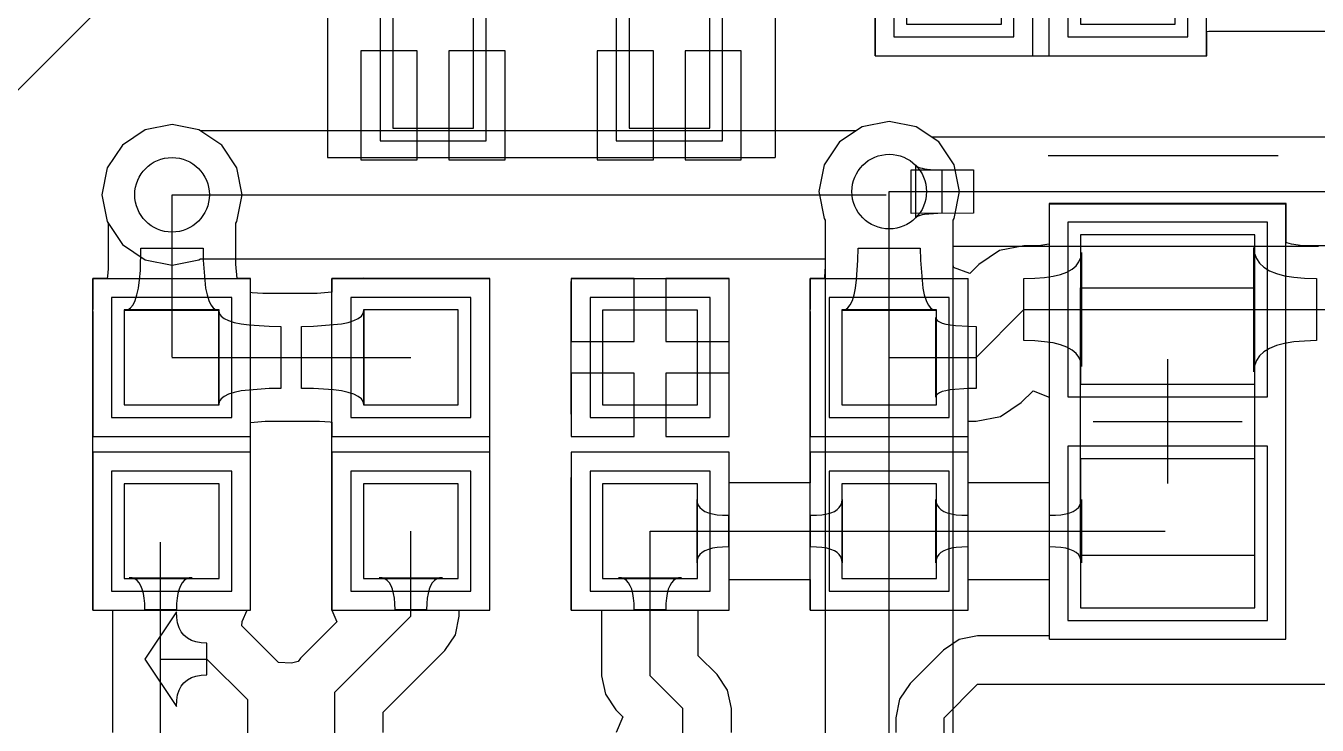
# Model space of a CAD drawing. Header units: millimetres. Extents: x 54.7 to 132.3, y 69.9 to 97.5.
# Drawn here: x 72.94 to 83.32, y 81.79 to 87.41 of the extents above; entities that cross this region are included whole.
import ezdxf

# ---------------------------------------------------------------- set-up
doc = ezdxf.new("R2010")
doc.units = ezdxf.units.MM
for name, color, linetype in [('BottomLayer', 5, 'Continuous'), ('Mechanical13', 56, 'Continuous'), ('Mechanical15', 56, 'Continuous'), ('MultiLayer', 9, 'Continuous'), ('TopLayer', 1, 'Continuous'), ('TopOverlay', 2, 'Continuous'), ('TopPaste', 8, 'Continuous'), ('TopSolder', 216, 'Continuous')]:
    doc.layers.add(name, color=color, linetype=linetype)

# ---------------------------------------------------------------- blocks, each defined once
blk = doc.blocks.new('PL5353A_4')
at = {"layer": 'Mechanical13'}
for p, q in [((0.906, 0.575), (-0.894, 0.575)), ((-0.894, -2.525), (-0.894, 0.575)), ((0.906, -2.525), (0.906, 0.575)), ((0.906, -2.525), (-0.894, -2.525))]:
    blk.add_line(p, q, dxfattribs=at)
at = {"layer": 'Mechanical15'}
for p, q in [((-2.286, 0.825), (2.292, 0.825)), ((-2.286, -2.775), (-2.286, 0.825)), ((2.292, -2.775), (2.292, 0.825)), ((-0.095, -1.475), (-0.095, -0.475)), ((0.405, -0.975), (-0.595, -0.975)), ((-2.286, -2.775), (2.292, -2.775))]:
    blk.add_line(p, q, dxfattribs=at)
at = {"layer": 'TopLayer'}
for p, q in [((-0.545, 0.3), (-2.045, 0.3)), ((-2.045, 0.3), (-2.045, -0.35)), ((-0.545, -0.35), (-0.545, 0.3)), ((2.055, 0.3), (0.555, 0.3)), ((0.555, 0.3), (0.555, -0.35)), ((2.055, -0.35), (2.055, 0.3)), ((-2.045, -0.35), (-0.545, -0.35)), ((0.555, -0.35), (2.055, -0.35)), ((-0.545, -0.65), (-2.045, -0.65)), ((-2.045, -0.65), (-2.045, -1.3)), ((-0.545, -1.3), (-0.545, -0.65)), ((-2.045, -1.3), (-0.545, -1.3)), ((-0.545, -1.6), (-2.045, -1.6)), ((-2.045, -1.6), (-2.045, -2.25)), ((-0.545, -2.25), (-0.545, -1.6)), ((2.055, -1.6), (0.555, -1.6)), ((0.555, -1.6), (0.555, -2.25)), ((2.055, -2.25), (2.055, -1.6)), ((-2.045, -2.25), (-0.545, -2.25)), ((0.555, -2.25), (2.055, -2.25))]:
    blk.add_line(p, q, dxfattribs=at)
at = {"layer": 'TopOverlay'}
for p, q in [((-0.244, -2.525), (-0.244, 0.575)), ((0.256, 0.575), (-0.244, 0.575)), ((0.256, -2.525), (0.256, 0.575)), ((0.256, -2.525), (-0.244, -2.525))]:
    blk.add_line(p, q, dxfattribs=at)
blk.add_circle((-1.346, 0.889), 0.125, dxfattribs=at)
at = {"layer": 'TopPaste'}
for p, q in [((-0.545, 0.3), (-2.045, 0.3)), ((-2.045, 0.3), (-2.045, -0.35)), ((-0.545, -0.35), (-0.545, 0.3)), ((2.055, 0.3), (0.555, 0.3)), ((0.555, 0.3), (0.555, -0.35)), ((2.055, -0.35), (2.055, 0.3)), ((-2.045, -0.35), (-0.545, -0.35)), ((0.555, -0.35), (2.055, -0.35)), ((-0.545, -0.65), (-2.045, -0.65)), ((-2.045, -0.65), (-2.045, -1.3)), ((-0.545, -1.3), (-0.545, -0.65)), ((-2.045, -1.3), (-0.545, -1.3)), ((-0.545, -1.6), (-2.045, -1.6)), ((-2.045, -1.6), (-2.045, -2.25)), ((-0.545, -2.25), (-0.545, -1.6)), ((2.055, -1.6), (0.555, -1.6)), ((0.555, -1.6), (0.555, -2.25)), ((2.055, -2.25), (2.055, -1.6)), ((-2.045, -2.25), (-0.545, -2.25)), ((0.555, -2.25), (2.055, -2.25))]:
    blk.add_line(p, q, dxfattribs=at)
at = {"layer": 'TopSolder'}
for p, q in [((-0.444, 0.401), (-2.147, 0.401)), ((-2.147, 0.401), (-2.147, -0.452)), ((-0.444, -0.452), (-0.444, 0.401)), ((2.156, 0.401), (0.453, 0.401)), ((0.453, 0.401), (0.453, -0.452)), ((2.156, -0.452), (2.156, 0.401)), ((-2.147, -0.452), (-0.444, -0.452)), ((0.453, -0.452), (2.156, -0.452)), ((-0.444, -0.549), (-2.147, -0.549)), ((-2.147, -0.549), (-2.147, -1.402)), ((-0.444, -1.402), (-0.444, -0.549)), ((-2.147, -1.402), (-0.444, -1.402)), ((-0.444, -1.499), (-2.147, -1.499)), ((-2.147, -1.499), (-2.147, -2.352)), ((-0.444, -2.352), (-0.444, -1.499)), ((2.156, -1.499), (0.453, -1.499)), ((0.453, -1.499), (0.453, -2.352)), ((2.156, -2.352), (2.156, -1.499)), ((-2.147, -2.352), (-0.444, -2.352)), ((0.453, -2.352), (2.156, -2.352))]:
    blk.add_line(p, q, dxfattribs=at)
blk = doc.blocks.new('R0603_17')
at = {"layer": 'TopLayer'}
for p, q in [((-1.079, 0.381), (-1.079, -0.381)), ((-0.317, 0.381), (-1.079, 0.381)), ((-0.317, -0.381), (-0.317, 0.381)), ((0.318, 0.381), (0.318, -0.381)), ((1.079, 0.381), (0.318, 0.381)), ((1.079, -0.381), (1.079, 0.381)), ((-1.079, -0.381), (-0.317, -0.381)), ((0.318, -0.381), (1.079, -0.381))]:
    blk.add_line(p, q, dxfattribs=at)
at = {"layer": 'TopOverlay'}
for p, q in [((-1.333, -0.635), (-1.333, 0.635)), ((-1.333, 0.635), (1.333, 0.635)), ((1.333, -0.635), (1.333, 0.635)), ((-1.333, -0.635), (1.333, -0.635))]:
    blk.add_line(p, q, dxfattribs=at)
at = {"layer": 'TopPaste'}
for p, q in [((-1.079, 0.381), (-1.079, -0.381)), ((-0.317, 0.381), (-1.079, 0.381)), ((-0.317, -0.381), (-0.317, 0.381)), ((0.318, 0.381), (0.318, -0.381)), ((1.079, 0.381), (0.318, 0.381)), ((1.079, -0.381), (1.079, 0.381)), ((-1.079, -0.381), (-0.317, -0.381)), ((0.318, -0.381), (1.079, -0.381))]:
    blk.add_line(p, q, dxfattribs=at)
at = {"layer": 'TopSolder'}
for p, q in [((-1.181, 0.483), (-1.181, -0.483)), ((-0.216, 0.483), (-1.181, 0.483)), ((-0.216, -0.483), (-0.216, 0.483)), ((0.216, 0.483), (0.216, -0.483)), ((1.181, 0.483), (0.216, 0.483)), ((1.181, -0.483), (1.181, 0.483)), ((-1.181, -0.483), (-0.216, -0.483)), ((0.216, -0.483), (1.181, -0.483))]:
    blk.add_line(p, q, dxfattribs=at)
blk = doc.blocks.new('R0603_27')
at = {"layer": 'TopLayer'}
for p, q in [((-1.0795, 0.381), (-1.0795, -0.381)), ((-0.3175, 0.381), (-1.0795, 0.381)), ((-0.3175, -0.381), (-0.3175, 0.381)), ((0.3175, 0.381), (0.3175, -0.381)), ((1.0795, 0.381), (0.3175, 0.381)), ((1.0795, -0.381), (1.0795, 0.381)), ((-1.0795, -0.381), (-0.3175, -0.381)), ((0.3175, -0.381), (1.0795, -0.381))]:
    blk.add_line(p, q, dxfattribs=at)
at = {"layer": 'TopOverlay'}
for p, q in [((-1.3335, -0.635), (-1.3335, 0.635)), ((1.3335, 0.635), (-1.3335, 0.635)), ((1.3335, -0.635), (1.3335, 0.635)), ((1.3335, -0.635), (-1.3335, -0.635))]:
    blk.add_line(p, q, dxfattribs=at)
at = {"layer": 'TopPaste'}
for p, q in [((-1.0795, 0.381), (-1.0795, -0.381)), ((-0.3175, 0.381), (-1.0795, 0.381)), ((-0.3175, -0.381), (-0.3175, 0.381)), ((0.3175, 0.381), (0.3175, -0.381)), ((1.0795, 0.381), (0.3175, 0.381)), ((1.0795, -0.381), (1.0795, 0.381)), ((-1.0795, -0.381), (-0.3175, -0.381)), ((0.3175, -0.381), (1.0795, -0.381))]:
    blk.add_line(p, q, dxfattribs=at)
at = {"layer": 'TopSolder'}
for p, q in [((-1.1811, 0.4826), (-1.1811, -0.4826)), ((-0.2159, 0.4826), (-1.1811, 0.4826)), ((-0.2159, -0.4826), (-0.2159, 0.4826)), ((0.2159, 0.4826), (0.2159, -0.4826)), ((1.1811, 0.4826), (0.2159, 0.4826)), ((1.1811, -0.4826), (1.1811, 0.4826)), ((-1.1811, -0.4826), (-0.2159, -0.4826)), ((0.2159, -0.4826), (1.1811, -0.4826))]:
    blk.add_line(p, q, dxfattribs=at)
blk = doc.blocks.new('R0603_29')
at = {"layer": 'TopLayer'}
for p, q in [((-1.0795, 0.381), (-1.0795, -0.381)), ((-0.3175, 0.381), (-1.0795, 0.381)), ((-0.3175, -0.381), (-0.3175, 0.381)), ((0.3175, 0.381), (0.3175, -0.381)), ((1.0795, 0.381), (0.3175, 0.381)), ((1.0795, -0.381), (1.0795, 0.381)), ((-1.0795, -0.381), (-0.3175, -0.381)), ((0.3175, -0.381), (1.0795, -0.381))]:
    blk.add_line(p, q, dxfattribs=at)
at = {"layer": 'TopOverlay'}
for p, q in [((-1.3335, -0.635), (-1.3335, 0.635)), ((1.3335, 0.635), (-1.3335, 0.635)), ((1.3335, -0.635), (1.3335, 0.635)), ((1.3335, -0.635), (-1.3335, -0.635))]:
    blk.add_line(p, q, dxfattribs=at)
at = {"layer": 'TopPaste'}
for p, q in [((-1.0795, 0.381), (-1.0795, -0.381)), ((-0.3175, 0.381), (-1.0795, 0.381)), ((-0.3175, -0.381), (-0.3175, 0.381)), ((0.3175, 0.381), (0.3175, -0.381)), ((1.0795, 0.381), (0.3175, 0.381)), ((1.0795, -0.381), (1.0795, 0.381)), ((-1.0795, -0.381), (-0.3175, -0.381)), ((0.3175, -0.381), (1.0795, -0.381))]:
    blk.add_line(p, q, dxfattribs=at)
at = {"layer": 'TopSolder'}
for p, q in [((-1.1811, 0.4826), (-1.1811, -0.4826)), ((-0.2159, 0.4826), (-1.1811, 0.4826)), ((-0.2159, -0.4826), (-0.2159, 0.4826)), ((0.2159, 0.4826), (0.2159, -0.4826)), ((1.1811, 0.4826), (0.2159, 0.4826)), ((1.1811, -0.4826), (1.1811, 0.4826)), ((-1.1811, -0.4826), (-0.2159, -0.4826)), ((0.2159, -0.4826), (1.1811, -0.4826))]:
    blk.add_line(p, q, dxfattribs=at)
blk = doc.blocks.new('R0603_30')
at = {"layer": 'TopLayer'}
for p, q in [((-1.0795, 0.381), (-1.0795, -0.381)), ((-0.3175, 0.381), (-1.0795, 0.381)), ((-0.3175, -0.381), (-0.3175, 0.381)), ((0.3175, 0.381), (0.3175, -0.381)), ((1.0795, 0.381), (0.3175, 0.381)), ((1.0795, -0.381), (1.0795, 0.381)), ((-1.0795, -0.381), (-0.3175, -0.381)), ((0.3175, -0.381), (1.0795, -0.381))]:
    blk.add_line(p, q, dxfattribs=at)
at = {"layer": 'TopOverlay'}
for p, q in [((-1.3335, -0.635), (-1.3335, 0.635)), ((1.3335, 0.635), (-1.3335, 0.635)), ((1.3335, -0.635), (1.3335, 0.635)), ((1.3335, -0.635), (-1.3335, -0.635))]:
    blk.add_line(p, q, dxfattribs=at)
at = {"layer": 'TopPaste'}
for p, q in [((-1.0795, 0.381), (-1.0795, -0.381)), ((-0.3175, 0.381), (-1.0795, 0.381)), ((-0.3175, -0.381), (-0.3175, 0.381)), ((0.3175, 0.381), (0.3175, -0.381)), ((1.0795, 0.381), (0.3175, 0.381)), ((1.0795, -0.381), (1.0795, 0.381)), ((-1.0795, -0.381), (-0.3175, -0.381)), ((0.3175, -0.381), (1.0795, -0.381))]:
    blk.add_line(p, q, dxfattribs=at)
at = {"layer": 'TopSolder'}
for p, q in [((-1.1811, 0.4826), (-1.1811, -0.4826)), ((-0.2159, 0.4826), (-1.1811, 0.4826)), ((-0.2159, -0.4826), (-0.2159, 0.4826)), ((0.2159, 0.4826), (0.2159, -0.4826)), ((1.1811, 0.4826), (0.2159, 0.4826)), ((1.1811, -0.4826), (1.1811, 0.4826)), ((-1.1811, -0.4826), (-0.2159, -0.4826)), ((0.2159, -0.4826), (1.1811, -0.4826))]:
    blk.add_line(p, q, dxfattribs=at)
blk = doc.blocks.new('1_4148_40')
at = {"layer": 'Mechanical13'}
for p, q in [((-0.257, 0.722), (-0.257, -0.678)), ((-0.257, 0.722), (1.893, 0.722)), ((1.893, 0.722), (1.893, -0.678)), ((-0.257, -0.678), (1.893, -0.678))]:
    blk.add_line(p, q, dxfattribs=at)
at = {"layer": 'Mechanical15'}
for p, q in [((-0.932, 0.972), (-0.932, -0.928)), ((-0.932, 0.972), (2.568, 0.972)), ((2.568, 0.972), (2.568, -0.928)), ((0.818, 0.522), (0.818, -0.478)), ((0.318, 0.022), (1.318, 0.022)), ((-0.932, -0.928), (2.568, -0.928))]:
    blk.add_line(p, q, dxfattribs=at)
at = {"layer": 'TopLayer'}
for p, q in [((0.518, 0.722), (-0.682, 0.722)), ((-0.682, 0.722), (-0.682, -0.678)), ((0.518, -0.678), (0.518, 0.722)), ((2.318, 0.722), (1.118, 0.722)), ((1.118, 0.722), (1.118, -0.678)), ((2.318, -0.678), (2.318, 0.722)), ((-0.682, -0.678), (0.518, -0.678)), ((1.118, -0.678), (2.318, -0.678))]:
    blk.add_line(p, q, dxfattribs=at)
at = {"layer": 'TopOverlay'}
for p, q in [((2.957, 0.983), (2.957, -0.867)), ((0.818, 0.622), (0.818, -0.578))]:
    blk.add_line(p, q, dxfattribs=at)
at = {"layer": 'TopPaste'}
for p, q in [((0.518, 0.722), (-0.682, 0.722)), ((-0.682, 0.722), (-0.682, -0.678)), ((0.518, -0.678), (0.518, 0.722)), ((2.318, 0.722), (1.118, 0.722)), ((1.118, 0.722), (1.118, -0.678)), ((2.318, -0.678), (2.318, 0.722)), ((-0.682, -0.678), (0.518, -0.678)), ((1.118, -0.678), (2.318, -0.678))]:
    blk.add_line(p, q, dxfattribs=at)
at = {"layer": 'TopSolder'}
for p, q in [((0.62, 0.824), (-0.784, 0.824)), ((-0.784, 0.824), (-0.784, -0.78)), ((0.62, -0.78), (0.62, 0.824)), ((2.42, 0.824), (1.016, 0.824)), ((1.016, 0.824), (1.016, -0.78)), ((2.42, -0.78), (2.42, 0.824)), ((-0.784, -0.78), (0.62, -0.78)), ((1.016, -0.78), (2.42, -0.78))]:
    blk.add_line(p, q, dxfattribs=at)
blk = doc.blocks.new('C0603_47')
at = {"layer": 'TopLayer'}
for p, q in [((-0.356, 0.559), (-0.356, -0.203)), ((0.406, 0.559), (-0.356, 0.559)), ((0.406, -0.203), (0.406, 0.559)), ((1.041, 0.559), (1.041, -0.203)), ((1.803, 0.559), (1.041, 0.559)), ((1.803, -0.203), (1.803, 0.559)), ((-0.356, -0.203), (0.406, -0.203)), ((1.041, -0.203), (1.803, -0.203))]:
    blk.add_line(p, q, dxfattribs=at)
at = {"layer": 'TopOverlay'}
for p, q in [((-0.61, 0.813), (-0.61, -0.457)), ((-0.61, 0.813), (0.457, 0.813)), ((0.965, 0.813), (2.032, 0.813)), ((2.057, 0.813), (2.057, -0.457)), ((-0.61, -0.457), (0.457, -0.457)), ((0.965, -0.457), (2.032, -0.457))]:
    blk.add_line(p, q, dxfattribs=at)
at = {"layer": 'TopPaste'}
for p, q in [((-0.356, 0.559), (-0.356, -0.203)), ((0.406, 0.559), (-0.356, 0.559)), ((0.406, -0.203), (0.406, 0.559)), ((1.041, 0.559), (1.041, -0.203)), ((1.803, 0.559), (1.041, 0.559)), ((1.803, -0.203), (1.803, 0.559)), ((-0.356, -0.203), (0.406, -0.203)), ((1.041, -0.203), (1.803, -0.203))]:
    blk.add_line(p, q, dxfattribs=at)
at = {"layer": 'TopSolder'}
for p, q in [((-0.457, 0.66), (-0.457, -0.305)), ((0.508, 0.66), (-0.457, 0.66)), ((0.508, -0.305), (0.508, 0.66)), ((0.94, 0.66), (0.94, -0.305)), ((1.905, 0.66), (0.94, 0.66)), ((1.905, -0.305), (1.905, 0.66)), ((-0.457, -0.305), (0.508, -0.305)), ((0.94, -0.305), (1.905, -0.305))]:
    blk.add_line(p, q, dxfattribs=at)

msp = doc.modelspace()

# ---------------------------------------------------------------- linework, layer by layer
at = {"layer": 'BottomLayer'}
for p, q in [((72.599, 86.621), (75.863, 89.885)), ((74.117, 86.62), (73.901, 86.577)), ((74.333, 86.577), (74.117, 86.62)), ((79.667, 86.602), (79.617, 86.569)), ((79.883, 86.645), (79.667, 86.602)), ((80.099, 86.602), (79.883, 86.645)), ((80.225, 86.518), (80.099, 86.602)), ((73.901, 86.577), (73.718, 86.455)), ((74.345, 86.569), (74.333, 86.577)), ((79.617, 86.569), (74.345, 86.569)), ((80.227, 86.518), (80.225, 86.518)), ((83.515, 86.518), (80.227, 86.518)), ((73.718, 86.455), (73.595, 86.271)), ((80.097, 85.871), (80.097, 86.291)), ((80.097, 86.291), (80.106, 86.284)), ((80.106, 86.284), (80.117, 86.278)), ((73.595, 86.271), (73.552, 86.055)), ((80.06, 85.904), (80.06, 86.257)), ((80.06, 86.257), (80.065, 86.257)), ((80.065, 86.257), (80.141, 86.256)), ((80.117, 86.278), (80.131, 86.273)), ((80.131, 86.273), (80.147, 86.268)), ((80.141, 86.256), (80.562, 86.256)), ((80.147, 86.268), (80.167, 86.264)), ((80.167, 86.264), (80.189, 86.261)), ((80.189, 86.261), (80.242, 86.257)), ((80.242, 86.257), (80.307, 86.256)), ((80.307, 86.256), (80.307, 85.906)), ((80.562, 86.256), (80.562, 85.906)), ((79.883, 76.073), (79.883, 86.081)), ((79.883, 86.081), (83.515, 86.081)), ((73.552, 86.055), (73.595, 85.839)), ((74.117, 86.055), (79.858, 86.055)), ((80.562, 85.906), (80.06, 85.904)), ((80.106, 85.877), (80.097, 85.871)), ((80.117, 85.883), (80.106, 85.877)), ((80.131, 85.888), (80.117, 85.883)), ((80.147, 85.893), (80.131, 85.888)), ((80.167, 85.897), (80.147, 85.893)), ((80.273, 85.905), (80.167, 85.897)), ((80.307, 85.906), (80.273, 85.905)), ((73.595, 85.839), (73.718, 85.656)), ((73.718, 85.656), (73.901, 85.533)), ((80.397, 76.314), (80.397, 85.643)), ((80.397, 85.643), (83.334, 85.643)), ((73.901, 85.533), (74.117, 85.49)), ((74.117, 85.49), (74.333, 85.533)), ((74.333, 85.533), (74.345, 85.541)), ((74.345, 85.541), (79.369, 85.541)), ((79.369, 85.541), (79.369, 76.176))]:
    msp.add_line(p, q, dxfattribs=at)
for centre in [(74.117, 86.055), (79.883, 86.081)]:
    msp.add_circle(centre, 0.3, dxfattribs=at)
at = {"layer": 'MultiLayer'}
for centre in [(74.117, 86.055), (79.883, 86.081)]:
    msp.add_circle(centre, 0.3, dxfattribs=at)
at = {"layer": 'TopLayer'}
for p, q in [((81.039, 87.173), (81.039, 88.443)), ((81.166, 88.443), (81.166, 87.173)), ((79.769, 87.477), (79.769, 87.173)), ((82.436, 87.369), (82.454, 87.37)), ((82.436, 87.173), (82.436, 87.369)), ((82.454, 87.37), (84.208, 87.37)), ((76.088, 87.214), (75.636, 87.214)), ((75.636, 87.214), (75.636, 86.337)), ((76.088, 86.337), (76.088, 87.214)), ((76.794, 87.214), (76.342, 87.214)), ((76.342, 87.214), (76.342, 86.337)), ((76.794, 86.337), (76.794, 87.214)), ((77.988, 87.214), (77.536, 87.214)), ((77.536, 87.214), (77.536, 86.337)), ((77.988, 86.337), (77.988, 87.214)), ((78.694, 87.214), (78.242, 87.214)), ((78.242, 87.214), (78.242, 86.337)), ((78.694, 86.337), (78.694, 87.214)), ((79.769, 87.173), (81.039, 87.173)), ((81.166, 87.173), (82.436, 87.173)), ((74.117, 86.62), (73.901, 86.577)), ((74.333, 86.577), (74.117, 86.62)), ((79.667, 86.602), (79.484, 86.48)), ((79.883, 86.645), (79.667, 86.602)), ((80.099, 86.602), (79.883, 86.645)), ((80.282, 86.48), (80.099, 86.602)), ((73.901, 86.577), (73.718, 86.455)), ((74.517, 86.455), (74.333, 86.577)), ((73.718, 86.455), (73.595, 86.271)), ((74.639, 86.271), (74.517, 86.455)), ((79.484, 86.48), (79.361, 86.297)), ((80.405, 86.297), (80.282, 86.48)), ((75.636, 86.337), (76.088, 86.337)), ((76.342, 86.337), (76.794, 86.337)), ((77.536, 86.337), (77.988, 86.337)), ((78.242, 86.337), (78.694, 86.337)), ((79.361, 86.297), (79.318, 86.081)), ((80.448, 86.081), (80.405, 86.297)), ((73.595, 86.271), (73.552, 86.055)), ((74.682, 86.055), (74.639, 86.271)), ((79.318, 86.081), (79.361, 85.864)), ((79.883, 84.747), (79.883, 86.081)), ((80.405, 85.864), (80.448, 86.081)), ((73.552, 86.055), (73.595, 85.839)), ((74.117, 84.751), (74.117, 86.055)), ((74.639, 85.839), (74.682, 86.055)), ((83.076, 85.986), (81.168, 85.986)), ((81.168, 85.986), (81.168, 85.659)), ((83.076, 85.669), (83.076, 85.986)), ((73.595, 85.839), (73.603, 85.827)), ((73.603, 85.827), (73.603, 85.461)), ((74.631, 85.827), (74.639, 85.839)), ((74.631, 85.497), (74.631, 85.827)), ((79.361, 85.864), (79.369, 85.852)), ((79.369, 85.852), (79.369, 85.482)), ((80.397, 85.852), (80.405, 85.864)), ((80.397, 85.499), (80.397, 85.852)), ((81.168, 85.659), (81.151, 85.655)), ((83.079, 85.668), (83.076, 85.669)), ((83.117, 85.658), (83.079, 85.668)), ((73.862, 85.445), (73.867, 85.625)), ((73.867, 85.625), (74.367, 85.625)), ((74.367, 85.625), (74.368, 85.53)), ((79.632, 85.53), (79.633, 85.625)), ((79.633, 85.625), (80.133, 85.625)), ((80.133, 85.625), (80.134, 85.53)), ((80.769, 85.606), (80.603, 85.495)), ((80.966, 85.645), (80.769, 85.606)), ((81.079, 85.645), (80.966, 85.645)), ((81.103, 85.647), (81.079, 85.645)), ((81.151, 85.655), (81.103, 85.647)), ((81.423, 85.551), (81.428, 85.59)), ((81.428, 85.59), (81.428, 84.673)), ((82.816, 84.632), (82.816, 85.632)), ((82.816, 85.632), (82.821, 85.584)), ((82.821, 85.584), (82.836, 85.542)), ((83.17, 85.649), (83.117, 85.658)), ((83.207, 85.645), (83.17, 85.649)), ((83.423, 85.645), (83.207, 85.645)), ((73.603, 85.46), (73.598, 85.4)), ((73.603, 85.461), (73.603, 85.46)), ((74.368, 85.53), (74.387, 85.305)), ((74.641, 85.382), (74.631, 85.497)), ((79.369, 85.482), (79.364, 85.396)), ((79.621, 85.37), (79.632, 85.53)), ((80.134, 85.53), (80.153, 85.305)), ((80.399, 85.47), (80.397, 85.499)), ((80.531, 85.423), (80.399, 85.47)), ((80.603, 85.495), (80.531, 85.423)), ((81.312, 85.434), (81.354, 85.457)), ((81.354, 85.457), (81.386, 85.484)), ((81.386, 85.484), (81.409, 85.515)), ((81.409, 85.515), (81.423, 85.551)), ((82.836, 85.542), (82.861, 85.504)), ((82.861, 85.504), (82.896, 85.472)), ((82.896, 85.472), (82.941, 85.444)), ((73.595, 85.382), (73.479, 85.382)), ((73.479, 85.382), (73.479, 85.135)), ((73.598, 85.4), (73.595, 85.382)), ((73.846, 85.305), (73.855, 85.37)), ((73.855, 85.37), (73.862, 85.445)), ((74.749, 85.382), (74.641, 85.382)), ((74.749, 85.268), (74.749, 85.382)), ((75.649, 85.382), (75.402, 85.382)), ((75.402, 85.382), (75.402, 85.271)), ((75.659, 85.384), (75.649, 85.382)), ((75.668, 85.382), (75.659, 85.384)), ((76.672, 85.382), (75.668, 85.382)), ((76.672, 84.112), (76.672, 85.382)), ((77.833, 85.382), (77.325, 85.382)), ((77.325, 85.382), (77.325, 84.874)), ((77.833, 84.874), (77.833, 85.382)), ((78.595, 85.382), (78.087, 85.382)), ((78.087, 85.382), (78.087, 84.874)), ((78.595, 84.874), (78.595, 85.382)), ((79.362, 85.382), (79.248, 85.382)), ((79.248, 85.382), (79.248, 85.135)), ((79.364, 85.396), (79.362, 85.382)), ((79.613, 85.305), (79.621, 85.37)), ((80.966, 85.382), (81.054, 85.384)), ((80.966, 84.882), (80.966, 85.382)), ((81.054, 85.384), (81.132, 85.39)), ((81.132, 85.39), (81.201, 85.4)), ((81.201, 85.4), (81.261, 85.415)), ((81.261, 85.415), (81.312, 85.434)), ((82.941, 85.444), (82.997, 85.422)), ((82.997, 85.422), (83.062, 85.404)), ((83.062, 85.404), (83.137, 85.392)), ((83.137, 85.392), (83.223, 85.384)), ((83.223, 85.384), (83.319, 85.382)), ((83.319, 85.382), (83.319, 84.882)), ((73.82, 85.205), (73.834, 85.25)), ((73.834, 85.25), (73.846, 85.305)), ((74.387, 85.305), (74.398, 85.25)), ((74.398, 85.25), (74.412, 85.205)), ((74.762, 85.266), (74.749, 85.268)), ((74.848, 85.261), (74.762, 85.266)), ((75.285, 85.261), (74.848, 85.261)), ((75.402, 85.271), (75.285, 85.261)), ((79.587, 85.205), (79.601, 85.25)), ((79.601, 85.25), (79.613, 85.305)), ((80.153, 85.305), (80.165, 85.25)), ((80.165, 85.25), (80.179, 85.205)), ((73.761, 85.13), (73.783, 85.145)), ((73.783, 85.145), (73.803, 85.17)), ((73.803, 85.17), (73.82, 85.205)), ((74.412, 85.205), (74.428, 85.17)), ((74.428, 85.17), (74.447, 85.145)), ((74.447, 85.145), (74.468, 85.13)), ((79.529, 85.13), (79.551, 85.145)), ((79.551, 85.145), (79.57, 85.17)), ((79.57, 85.17), (79.587, 85.205)), ((80.179, 85.205), (80.196, 85.17)), ((80.196, 85.17), (80.215, 85.145)), ((80.215, 85.145), (80.237, 85.13)), ((73.479, 85.135), (73.477, 85.125)), ((73.477, 85.125), (73.479, 85.115)), ((73.479, 85.115), (73.479, 84.112)), ((73.736, 85.125), (73.761, 85.13)), ((74.492, 85.125), (73.736, 85.125)), ((74.468, 85.13), (74.492, 85.125)), ((74.492, 84.369), (74.492, 85.125)), ((74.492, 85.125), (74.497, 85.101)), ((74.497, 85.101), (74.512, 85.079)), ((74.512, 85.079), (74.537, 85.06)), ((74.537, 85.06), (74.572, 85.043)), ((74.572, 85.043), (74.617, 85.029)), ((75.534, 85.029), (75.579, 85.043)), ((75.579, 85.043), (75.614, 85.06)), ((75.614, 85.06), (75.639, 85.079)), ((75.639, 85.079), (75.654, 85.101)), ((75.654, 85.101), (75.659, 85.125)), ((75.659, 85.125), (75.659, 84.369)), ((79.248, 85.135), (79.246, 85.125)), ((79.246, 85.125), (79.248, 85.115)), ((79.248, 85.115), (79.248, 84.112)), ((79.505, 85.125), (79.529, 85.13)), ((80.261, 85.125), (79.505, 85.125)), ((80.237, 85.13), (80.261, 85.125)), ((80.258, 84.427), (80.258, 85.068)), ((80.258, 85.068), (80.261, 85.054)), ((80.261, 85.054), (80.271, 85.042)), ((80.271, 85.042), (80.287, 85.032)), ((80.581, 84.747), (80.966, 85.132)), ((80.966, 85.132), (82.122, 85.132)), ((82.122, 85.132), (83.423, 85.132)), ((74.617, 85.029), (74.672, 85.018)), ((74.672, 85.018), (74.737, 85.009)), ((74.737, 85.009), (74.897, 84.998)), ((74.897, 84.998), (74.992, 84.997)), ((74.992, 84.997), (74.992, 84.497)), ((75.159, 84.997), (75.254, 84.998)), ((75.159, 84.497), (75.159, 84.997)), ((75.254, 84.998), (75.479, 85.018)), ((75.479, 85.018), (75.534, 85.029)), ((80.287, 85.032), (80.31, 85.023)), ((80.31, 85.023), (80.339, 85.015)), ((80.339, 85.015), (80.374, 85.008)), ((80.374, 85.008), (80.416, 85.003)), ((80.416, 85.003), (80.52, 84.998)), ((80.52, 84.998), (80.581, 84.997)), ((80.581, 84.997), (80.581, 84.497)), ((77.325, 84.874), (77.833, 84.874)), ((78.087, 84.874), (78.595, 84.874)), ((81.054, 84.88), (80.966, 84.882)), ((81.132, 84.873), (81.054, 84.88)), ((81.201, 84.863), (81.132, 84.873)), ((81.261, 84.848), (81.201, 84.863)), ((81.312, 84.829), (81.261, 84.848)), ((81.354, 84.806), (81.312, 84.829)), ((82.997, 84.842), (82.941, 84.819)), ((83.062, 84.859), (82.997, 84.842)), ((83.137, 84.872), (83.062, 84.859)), ((83.223, 84.879), (83.137, 84.872)), ((83.319, 84.882), (83.223, 84.879)), ((74.114, 84.747), (76.037, 84.747)), ((79.883, 84.747), (80.581, 84.747)), ((81.386, 84.779), (81.354, 84.806)), ((81.409, 84.748), (81.386, 84.779)), ((81.423, 84.713), (81.409, 84.748)), ((82.861, 84.759), (82.836, 84.722)), ((82.896, 84.792), (82.861, 84.759)), ((82.941, 84.819), (82.896, 84.792)), ((77.833, 84.62), (77.325, 84.62)), ((77.325, 84.62), (77.325, 84.112)), ((77.833, 84.112), (77.833, 84.62)), ((78.595, 84.62), (78.087, 84.62)), ((78.087, 84.62), (78.087, 84.112)), ((78.595, 84.112), (78.595, 84.62)), ((81.428, 84.673), (81.423, 84.713)), ((82.821, 84.679), (82.816, 84.632)), ((82.836, 84.722), (82.821, 84.679)), ((74.512, 84.415), (74.497, 84.393)), ((74.537, 84.434), (74.512, 84.415)), ((74.572, 84.451), (74.537, 84.434)), ((74.617, 84.465), (74.572, 84.451)), ((74.672, 84.477), (74.617, 84.465)), ((74.897, 84.496), (74.672, 84.477)), ((74.992, 84.497), (74.897, 84.496)), ((75.254, 84.496), (75.159, 84.497)), ((75.414, 84.486), (75.254, 84.496)), ((75.479, 84.477), (75.414, 84.486)), ((75.534, 84.465), (75.479, 84.477)), ((75.579, 84.451), (75.534, 84.465)), ((75.614, 84.434), (75.579, 84.451)), ((75.639, 84.415), (75.614, 84.434)), ((75.654, 84.393), (75.639, 84.415)), ((80.261, 84.44), (80.258, 84.427)), ((80.271, 84.452), (80.261, 84.44)), ((80.287, 84.463), (80.271, 84.452)), ((80.31, 84.472), (80.287, 84.463)), ((80.339, 84.479), (80.31, 84.472)), ((80.374, 84.486), (80.339, 84.479)), ((80.52, 84.496), (80.374, 84.486)), ((80.581, 84.497), (80.52, 84.496)), ((80.945, 84.384), (81.041, 84.479)), ((81.041, 84.479), (81.168, 84.427)), ((81.168, 84.427), (81.168, 84.186)), ((74.497, 84.393), (74.492, 84.369)), ((75.659, 84.369), (75.654, 84.393)), ((80.778, 84.272), (80.945, 84.384)), ((74.749, 84.223), (74.865, 84.233)), ((74.749, 84.112), (74.749, 84.223)), ((74.865, 84.233), (75.302, 84.233)), ((75.302, 84.233), (75.388, 84.228)), ((75.388, 84.228), (75.402, 84.226)), ((75.402, 84.226), (75.402, 84.112)), ((80.518, 84.112), (80.518, 84.233)), ((80.518, 84.233), (80.581, 84.233)), ((80.581, 84.233), (80.778, 84.272)), ((73.479, 84.112), (74.482, 84.112)), ((74.482, 84.112), (74.492, 84.11)), ((74.492, 84.11), (74.501, 84.112)), ((74.501, 84.112), (74.749, 84.112)), ((75.402, 84.112), (75.649, 84.112)), ((75.649, 84.112), (75.659, 84.11)), ((75.659, 84.11), (75.668, 84.112)), ((75.668, 84.112), (76.672, 84.112)), ((77.325, 84.112), (77.833, 84.112)), ((78.087, 84.112), (78.595, 84.112)), ((79.248, 84.112), (80.518, 84.112)), ((81.168, 84.186), (81.168, 84.151)), ((81.168, 84.151), (81.168, 83.739)), ((74.749, 83.985), (73.479, 83.985)), ((73.479, 83.985), (73.479, 82.715)), ((74.749, 82.715), (74.749, 83.985)), ((76.672, 83.985), (75.402, 83.985)), ((75.402, 83.985), (75.402, 82.715)), ((76.672, 82.715), (76.672, 83.985)), ((78.595, 83.985), (77.325, 83.985)), ((77.325, 83.985), (77.325, 82.715)), ((78.595, 83.739), (78.595, 83.985)), ((80.518, 83.985), (79.248, 83.985)), ((79.248, 83.985), (79.248, 83.739)), ((80.518, 83.739), (80.518, 83.985)), ((79.248, 83.739), (78.595, 83.739)), ((81.168, 83.739), (80.518, 83.739)), ((78.338, 83.096), (78.338, 83.604)), ((78.338, 83.604), (78.34, 83.58)), ((79.502, 83.58), (79.505, 83.604)), ((79.505, 83.604), (79.505, 83.096)), ((80.258, 83.096), (80.258, 83.604)), ((80.258, 83.604), (80.26, 83.58)), ((81.425, 83.58), (81.428, 83.604)), ((81.428, 83.604), (81.428, 83.096)), ((78.34, 83.58), (78.348, 83.558)), ((78.348, 83.558), (78.361, 83.539)), ((78.361, 83.539), (78.378, 83.523)), ((78.378, 83.523), (78.401, 83.509)), ((78.401, 83.509), (78.429, 83.497)), ((78.429, 83.497), (78.462, 83.489)), ((78.462, 83.489), (78.5, 83.482)), ((78.5, 83.482), (78.544, 83.478)), ((78.544, 83.478), (78.592, 83.477)), ((79.251, 83.477), (79.299, 83.478)), ((79.299, 83.478), (79.342, 83.482)), ((79.342, 83.482), (79.381, 83.489)), ((79.381, 83.489), (79.414, 83.497)), ((79.414, 83.497), (79.442, 83.509)), ((79.442, 83.509), (79.464, 83.523)), ((79.464, 83.523), (79.482, 83.539)), ((79.482, 83.539), (79.495, 83.558)), ((79.495, 83.558), (79.502, 83.58)), ((80.26, 83.58), (80.268, 83.558)), ((80.268, 83.558), (80.281, 83.539)), ((80.281, 83.539), (80.299, 83.523)), ((80.299, 83.523), (80.322, 83.509)), ((80.322, 83.509), (80.35, 83.497)), ((80.35, 83.497), (80.384, 83.489)), ((80.384, 83.489), (80.422, 83.482)), ((80.422, 83.482), (80.466, 83.478)), ((80.466, 83.478), (80.515, 83.477)), ((81.171, 83.477), (81.219, 83.478)), ((81.219, 83.478), (81.263, 83.482)), ((81.263, 83.482), (81.302, 83.489)), ((81.302, 83.489), (81.335, 83.497)), ((81.335, 83.497), (81.363, 83.509)), ((81.363, 83.509), (81.387, 83.523)), ((81.387, 83.523), (81.405, 83.539)), ((81.405, 83.539), (81.417, 83.558)), ((81.417, 83.558), (81.425, 83.58)), ((78.592, 83.477), (78.592, 83.223)), ((79.251, 83.223), (79.251, 83.477)), ((80.515, 83.477), (80.515, 83.223)), ((81.171, 83.223), (81.171, 83.477)), ((76.037, 82.666), (76.037, 83.35)), ((77.96, 82.187), (77.96, 83.35)), ((77.96, 83.35), (79.883, 83.35)), ((79.883, 83.35), (79.883, 83.35)), ((79.883, 83.35), (82.103, 83.35)), ((74.025, 82.321), (74.025, 83.262)), ((78.378, 83.177), (78.361, 83.161)), ((78.401, 83.191), (78.378, 83.177)), ((78.429, 83.203), (78.401, 83.191)), ((78.462, 83.212), (78.429, 83.203)), ((78.5, 83.218), (78.462, 83.212)), ((78.544, 83.222), (78.5, 83.218)), ((78.592, 83.223), (78.544, 83.222)), ((79.299, 83.222), (79.251, 83.223)), ((79.342, 83.218), (79.299, 83.222)), ((79.381, 83.212), (79.342, 83.218)), ((79.414, 83.203), (79.381, 83.212)), ((79.442, 83.191), (79.414, 83.203)), ((79.464, 83.177), (79.442, 83.191)), ((79.482, 83.161), (79.464, 83.177)), ((80.299, 83.177), (80.281, 83.161)), ((80.322, 83.191), (80.299, 83.177)), ((80.35, 83.203), (80.322, 83.191)), ((80.384, 83.212), (80.35, 83.203)), ((80.422, 83.218), (80.384, 83.212)), ((80.466, 83.222), (80.422, 83.218)), ((80.515, 83.223), (80.466, 83.222)), ((81.219, 83.222), (81.171, 83.223)), ((81.263, 83.218), (81.219, 83.222)), ((81.302, 83.212), (81.263, 83.218)), ((81.335, 83.203), (81.302, 83.212)), ((81.363, 83.191), (81.335, 83.203)), ((81.387, 83.177), (81.363, 83.191)), ((81.405, 83.161), (81.387, 83.177)), ((78.34, 83.12), (78.338, 83.096)), ((78.348, 83.142), (78.34, 83.12)), ((78.361, 83.161), (78.348, 83.142)), ((79.495, 83.142), (79.482, 83.161)), ((79.502, 83.12), (79.495, 83.142)), ((79.505, 83.096), (79.502, 83.12)), ((80.26, 83.12), (80.258, 83.096)), ((80.268, 83.142), (80.26, 83.12)), ((80.281, 83.161), (80.268, 83.142)), ((81.417, 83.142), (81.405, 83.161)), ((81.425, 83.12), (81.417, 83.142)), ((81.428, 83.096), (81.425, 83.12)), ((73.795, 82.973), (73.771, 82.975)), ((73.771, 82.975), (74.279, 82.975)), ((73.817, 82.965), (73.795, 82.973)), ((73.836, 82.952), (73.817, 82.965)), ((74.233, 82.965), (74.214, 82.952)), ((74.255, 82.973), (74.233, 82.965)), ((74.279, 82.975), (74.255, 82.973)), ((75.807, 82.973), (75.783, 82.975)), ((75.783, 82.975), (76.291, 82.975)), ((75.828, 82.965), (75.807, 82.973)), ((75.847, 82.952), (75.828, 82.965)), ((76.245, 82.965), (76.226, 82.952)), ((76.267, 82.973), (76.245, 82.965)), ((76.291, 82.975), (76.267, 82.973)), ((77.73, 82.973), (77.706, 82.975)), ((77.706, 82.975), (78.214, 82.975)), ((77.752, 82.965), (77.73, 82.973)), ((77.771, 82.952), (77.752, 82.965)), ((78.168, 82.965), (78.149, 82.952)), ((78.19, 82.973), (78.168, 82.965)), ((78.214, 82.975), (78.19, 82.973)), ((78.595, 82.715), (78.595, 82.962)), ((78.595, 82.962), (79.248, 82.962)), ((79.248, 82.962), (79.248, 82.715)), ((80.518, 82.715), (80.518, 82.962)), ((80.518, 82.962), (81.168, 82.962)), ((81.168, 82.962), (81.168, 82.507)), ((73.852, 82.934), (73.836, 82.952)), ((73.866, 82.911), (73.852, 82.934)), ((73.878, 82.883), (73.866, 82.911)), ((73.887, 82.849), (73.878, 82.883)), ((74.173, 82.883), (74.164, 82.849)), ((74.184, 82.911), (74.173, 82.883)), ((74.198, 82.934), (74.184, 82.911)), ((74.214, 82.952), (74.198, 82.934)), ((75.864, 82.934), (75.847, 82.952)), ((75.878, 82.911), (75.864, 82.934)), ((75.889, 82.883), (75.878, 82.911)), ((75.898, 82.849), (75.889, 82.883)), ((76.184, 82.883), (76.175, 82.849)), ((76.195, 82.911), (76.184, 82.883)), ((76.209, 82.934), (76.195, 82.911)), ((76.226, 82.952), (76.209, 82.934)), ((77.787, 82.934), (77.771, 82.952)), ((77.801, 82.911), (77.787, 82.934)), ((77.813, 82.883), (77.801, 82.911)), ((77.821, 82.849), (77.813, 82.883)), ((78.107, 82.883), (78.098, 82.849)), ((78.119, 82.911), (78.107, 82.883)), ((78.133, 82.934), (78.119, 82.911)), ((78.149, 82.952), (78.133, 82.934)), ((73.893, 82.811), (73.887, 82.849)), ((73.897, 82.767), (73.893, 82.811)), ((73.898, 82.718), (73.897, 82.767)), ((74.153, 82.767), (74.152, 82.718)), ((74.157, 82.811), (74.153, 82.767)), ((74.164, 82.849), (74.157, 82.811)), ((75.905, 82.811), (75.898, 82.849)), ((75.908, 82.767), (75.905, 82.811)), ((75.91, 82.718), (75.908, 82.767)), ((76.165, 82.767), (76.164, 82.718)), ((76.169, 82.811), (76.165, 82.767)), ((76.175, 82.849), (76.169, 82.811)), ((77.828, 82.811), (77.821, 82.849)), ((77.832, 82.767), (77.828, 82.811)), ((77.833, 82.718), (77.832, 82.767)), ((78.088, 82.767), (78.087, 82.718)), ((78.092, 82.811), (78.088, 82.767)), ((78.098, 82.849), (78.092, 82.811)), ((73.479, 82.715), (73.637, 82.715)), ((73.637, 82.715), (73.637, 81.729)), ((74.152, 82.718), (73.898, 82.718)), ((74.152, 82.702), (73.898, 82.321)), ((74.155, 82.654), (74.152, 82.702)), ((74.162, 82.611), (74.155, 82.654)), ((74.682, 82.622), (74.722, 82.715)), ((74.722, 82.715), (74.749, 82.715)), ((75.402, 82.715), (75.402, 82.715)), ((75.402, 82.715), (75.441, 82.62)), ((75.425, 82.055), (76.037, 82.666)), ((76.164, 82.718), (75.91, 82.718)), ((76.396, 82.517), (76.425, 82.666)), ((76.425, 82.666), (76.425, 82.715)), ((76.425, 82.715), (76.672, 82.715)), ((77.325, 82.715), (77.571, 82.715)), ((77.571, 82.715), (77.571, 82.187)), ((78.087, 82.718), (77.833, 82.718)), ((78.348, 82.348), (78.348, 82.715)), ((78.348, 82.715), (78.595, 82.715)), ((79.248, 82.715), (80.518, 82.715)), ((74.174, 82.573), (74.162, 82.611)), ((74.191, 82.54), (74.174, 82.573)), ((74.679, 82.588), (74.682, 82.622)), ((74.974, 82.294), (74.679, 82.588)), ((75.441, 82.62), (75.151, 82.329)), ((74.213, 82.512), (74.191, 82.54)), ((74.24, 82.489), (74.213, 82.512)), ((74.272, 82.471), (74.24, 82.489)), ((74.309, 82.459), (74.272, 82.471)), ((74.35, 82.451), (74.309, 82.459)), ((74.397, 82.448), (74.35, 82.451)), ((74.397, 82.194), (74.397, 82.448)), ((76.311, 82.391), (76.396, 82.517)), ((80.446, 82.477), (80.32, 82.393)), ((80.594, 82.507), (80.446, 82.477)), ((81.168, 82.507), (80.594, 82.507)), ((75.814, 81.894), (76.311, 82.391)), ((78.5, 82.196), (78.348, 82.348)), ((80.32, 82.393), (80.051, 82.124)), ((73.898, 82.321), (73.898, 82.321)), ((73.898, 82.321), (73.898, 82.321)), ((73.898, 82.321), (73.898, 82.321)), ((73.898, 82.321), (73.898, 82.321)), ((73.898, 82.321), (73.898, 82.321)), ((73.898, 82.321), (73.898, 82.321)), ((73.898, 82.321), (73.898, 82.321)), ((73.898, 82.321), (73.898, 82.321)), ((73.898, 82.321), (73.898, 82.321)), ((73.898, 82.321), (73.898, 82.321)), ((73.898, 82.321), (74.152, 81.94)), ((74.025, 82.321), (74.397, 82.321)), ((74.025, 79.375), (74.025, 82.321)), ((74.397, 82.321), (74.725, 81.993)), ((75.077, 82.287), (74.974, 82.294)), ((75.131, 82.3), (75.077, 82.287)), ((75.151, 82.329), (75.131, 82.3)), ((74.191, 82.103), (74.213, 82.131)), ((74.213, 82.131), (74.24, 82.154)), ((74.24, 82.154), (74.272, 82.172)), ((74.272, 82.172), (74.309, 82.184)), ((74.309, 82.184), (74.35, 82.192)), ((74.35, 82.192), (74.397, 82.194)), ((77.571, 82.187), (77.601, 82.038)), ((77.96, 82.187), (78.225, 81.922)), ((78.584, 82.07), (78.5, 82.196)), ((74.155, 81.989), (74.162, 82.032)), ((74.162, 82.032), (74.174, 82.07)), ((74.174, 82.07), (74.191, 82.103)), ((75.425, 79.375), (75.425, 82.055)), ((77.601, 82.038), (77.685, 81.912)), ((78.614, 81.922), (78.584, 82.07)), ((80.051, 82.124), (79.966, 81.998)), ((80.325, 81.849), (80.594, 82.118)), ((80.594, 82.118), (83.769, 82.118)), ((74.152, 81.94), (74.155, 81.989)), ((74.725, 79.375), (74.725, 81.993)), ((78.225, 79.375), (78.225, 81.922)), ((78.614, 81.729), (78.614, 81.922)), ((79.966, 81.998), (79.937, 81.849)), ((75.814, 81.729), (75.814, 81.894)), ((77.685, 81.912), (77.742, 81.856)), ((77.742, 81.856), (77.689, 81.729)), ((79.937, 81.849), (79.937, 81.729)), ((80.325, 79.375), (80.325, 81.849))]:
    msp.add_line(p, q, dxfattribs=at)
for centre in [(74.117, 86.055), (79.883, 86.081)]:
    msp.add_circle(centre, 0.3, dxfattribs=at)

# ---------------------------------------------------------------- block references
for name, p, rotation in [('PL5353A_4', (78.141, 88.646), 270), ('R0603_17', (81.102, 87.808), 360), ('1_4148_40', (82.144, 83.414), 90), ('R0603_30', (74.114, 84.049), 270), ('R0603_29', (76.037, 84.049), 270), ('C0603_47', (78.138, 83.325), 90), ('R0603_27', (79.883, 84.049), 270)]:
    msp.add_blockref(name, p, dxfattribs=dict(rotation=rotation))

doc.saveas('drawing.dxf')
